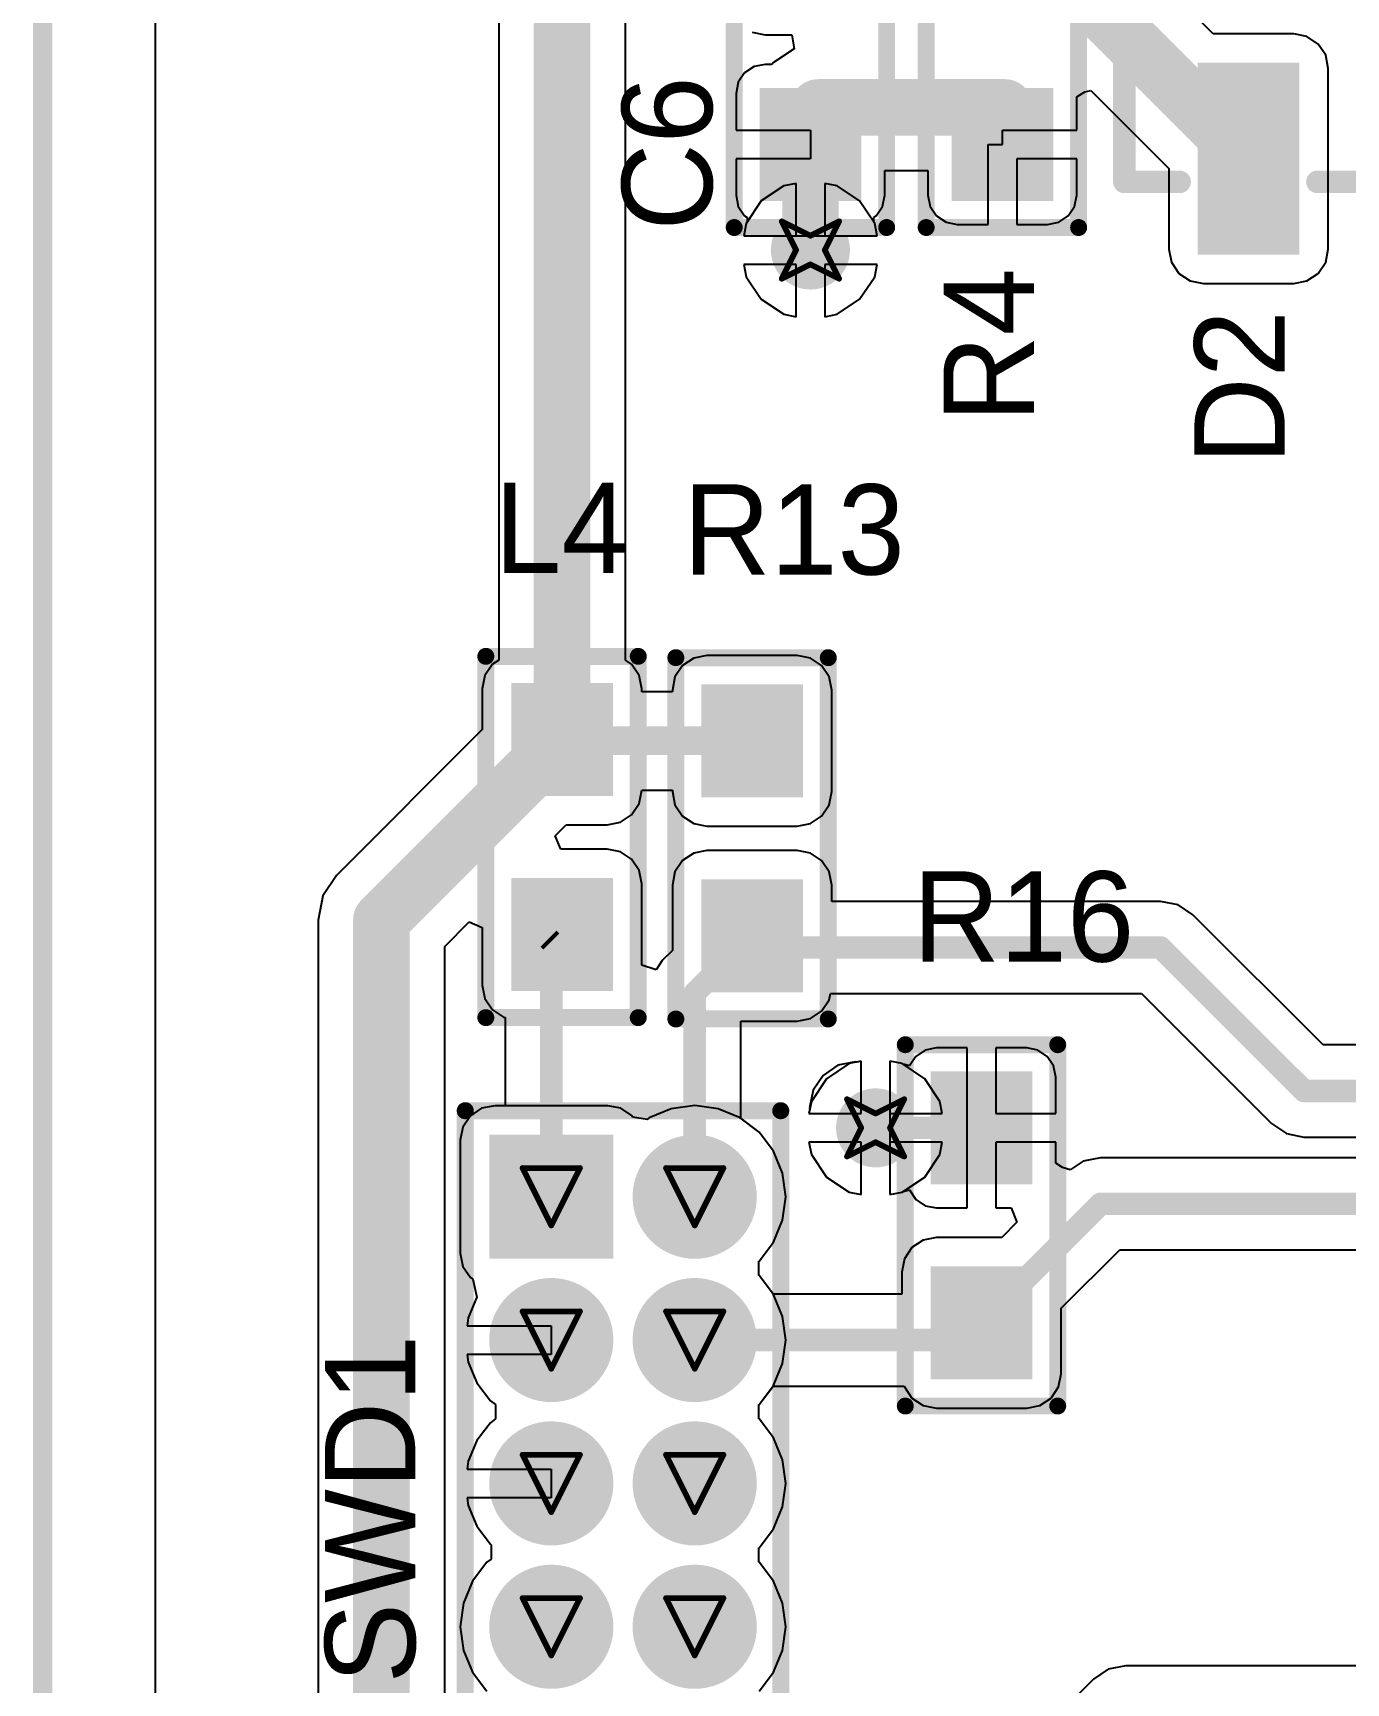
# Model space of a CAD drawing. Header units: millimetres. Extents: x 21 to 336, y 20 to 129.
# Drawn here: x 24.92 to 36.54, y 52 to 66.62 of the extents above; entities that cross this region are included whole.
import ezdxf

# ---------------------------------------------------------------- set-up
doc = ezdxf.new("R2010")
doc.units = ezdxf.units.MM
for name, color, linetype in [('BottomLayer', 5, 'Continuous'), ('BottomSolder', 6, 'Continuous'), ('DrillDrawing', 1, 'Continuous'), ('KeepOutLayer', 6, 'Continuous'), ('MultiLayer', 9, 'Continuous'), ('TopLayer', 1, 'Continuous'), ('TopOverlay', 2, 'Continuous'), ('TopPaste', 8, 'Continuous'), ('TopSolder', 216, 'Continuous')]:
    doc.layers.add(name, color=color, linetype=linetype)

# ---------------------------------------------------------------- blocks, each defined once
blk = doc.blocks.new('SMD_RC0603_8')
at = {"layer": 'TopLayer'}
for points in [[(-1.314, -0.4), (-0.414, -0.4), (-1.314, 0.4), (-0.414, 0.4)], [(0.414, -0.4), (1.314, -0.4), (0.414, 0.4), (1.314, 0.4)]]:
    blk.add_solid(points, dxfattribs=at)
at = {"layer": 'TopOverlay', "const_width": 0.15}
for points in [[(-1.6, 0.675), (1.6, 0.675)], [(-1.6, 0.675), (-1.6, -0.675)], [(1.6, 0.675), (1.6, -0.675)], [(-1.6, -0.675), (1.6, -0.675)]]:
    blk.add_lwpolyline(points, dxfattribs=at)
at = {"layer": 'TopOverlay', "const_width": 0.075}
for points in [[(-1.638, 0.675, 1), (-1.563, 0.675, 1)], [(-1.638, 0.675, 1), (-1.563, 0.675, 1)], [(1.563, 0.675, 1), (1.638, 0.675, 1)], [(1.563, 0.675, 1), (1.638, 0.675, 1)], [(-1.638, -0.675, 1), (-1.563, -0.675, 1)], [(-1.638, -0.675, 1), (-1.563, -0.675, 1)], [(1.563, -0.675, 1), (1.638, -0.675, 1)], [(1.563, -0.675, 1), (1.638, -0.675, 1)]]:
    blk.add_lwpolyline(points, format="xyb", close=True, dxfattribs=at)
at = {"layer": 'TopPaste'}
for points in [[(-1.314, -0.4), (-0.414, -0.4), (-1.314, 0.4), (-0.414, 0.4)], [(0.414, -0.4), (1.314, -0.4), (0.414, 0.4), (1.314, 0.4)]]:
    blk.add_solid(points, dxfattribs=at)
at = {"layer": 'TopSolder'}
for points in [[(-1.364, -0.45), (-0.364, -0.45), (-1.364, 0.45), (-0.364, 0.45)], [(0.364, -0.45), (1.364, -0.45), (0.364, 0.45), (1.364, 0.45)]]:
    blk.add_solid(points, dxfattribs=at)
blk = doc.blocks.new('SOD_123_17')
at = {"layer": 'TopLayer'}
for points in [[(-2.5, -0.4), (-0.9, -0.4), (-2.5, 0.4), (-0.9, 0.4)], [(0.9, -0.4), (2.5, -0.4), (0.9, 0.4), (2.5, 0.4)]]:
    blk.add_solid(points, dxfattribs=at)
at = {"layer": 'TopOverlay', "const_width": 0.2}
for points in [[(-1.905, 1.1), (1.88, 1.1)], [(-1.905, 1.1), (-1.905, 0.61)], [(1.88, 1.1), (1.88, 0.61)], [(-1.905, -0.61), (-1.905, -1.1)], [(1.88, -0.61), (1.88, -1.1)], [(-1.905, -1.1), (1.88, -1.1)]]:
    blk.add_lwpolyline(points, dxfattribs=at)
at = {"layer": 'TopOverlay', "const_width": 0.1}
for points in [[(-1.955, 1.1, 1), (-1.855, 1.1, 1)], [(-1.955, 1.1, 1), (-1.855, 1.1, 1)], [(1.83, 1.1, 1), (1.93, 1.1, 1)], [(1.83, 1.1, 1), (1.93, 1.1, 1)], [(-1.955, 0.61, 1), (-1.855, 0.61, 1)], [(1.83, 0.61, 1), (1.93, 0.61, 1)], [(-1.955, -0.61, 1), (-1.855, -0.61, 1)], [(1.83, -0.61, 1), (1.93, -0.61, 1)], [(-1.955, -1.1, 1), (-1.855, -1.1, 1)], [(-1.955, -1.1, 1), (-1.855, -1.1, 1)], [(1.83, -1.1, 1), (1.93, -1.1, 1)], [(1.83, -1.1, 1), (1.93, -1.1, 1)]]:
    blk.add_lwpolyline(points, format="xyb", close=True, dxfattribs=at)
at = {"layer": 'TopOverlay'}
blk.add_solid([(0.15, -1.1), (0.75, -1.1), (0.15, 1.1), (0.75, 1.1)], dxfattribs=at)
at = {"layer": 'TopPaste'}
for points in [[(-2.5, -0.4), (-0.9, -0.4), (-2.5, 0.4), (-0.9, 0.4)], [(0.9, -0.4), (2.5, -0.4), (0.9, 0.4), (2.5, 0.4)]]:
    blk.add_solid(points, dxfattribs=at)
at = {"layer": 'TopSolder'}
for points in [[(-2.55, -0.45), (-0.85, -0.45), (-2.55, 0.45), (-0.85, 0.45)], [(0.85, -0.45), (2.55, -0.45), (0.85, 0.45), (2.55, 0.45)]]:
    blk.add_solid(points, dxfattribs=at)
blk = doc.blocks.new('SMD_RC0603_25')
at = {"layer": 'TopLayer'}
for points in [[(-1.314, -0.4), (-0.414, -0.4), (-1.314, 0.4), (-0.414, 0.4)], [(0.414, -0.4), (1.314, -0.4), (0.414, 0.4), (1.314, 0.4)]]:
    blk.add_solid(points, dxfattribs=at)
at = {"layer": 'TopOverlay', "const_width": 0.15}
for points in [[(1.6, 0.675), (-1.6, 0.675)], [(-1.6, -0.675), (-1.6, 0.675)], [(1.6, -0.675), (1.6, 0.675)], [(1.6, -0.675), (-1.6, -0.675)]]:
    blk.add_lwpolyline(points, dxfattribs=at)
at = {"layer": 'TopOverlay', "const_width": 0.075}
for points in [[(-1.638, 0.675, 1), (-1.563, 0.675, 1)], [(-1.638, 0.675, 1), (-1.563, 0.675, 1)], [(1.563, 0.675, 1), (1.638, 0.675, 1)], [(1.563, 0.675, 1), (1.638, 0.675, 1)], [(-1.638, -0.675, 1), (-1.563, -0.675, 1)], [(-1.638, -0.675, 1), (-1.563, -0.675, 1)], [(1.563, -0.675, 1), (1.638, -0.675, 1)], [(1.563, -0.675, 1), (1.638, -0.675, 1)]]:
    blk.add_lwpolyline(points, format="xyb", close=True, dxfattribs=at)
at = {"layer": 'TopPaste'}
for points in [[(-1.314, -0.4), (-0.414, -0.4), (-1.314, 0.4), (-0.414, 0.4)], [(0.414, -0.4), (1.314, -0.4), (0.414, 0.4), (1.314, 0.4)]]:
    blk.add_solid(points, dxfattribs=at)
at = {"layer": 'TopSolder'}
for points in [[(-1.364, -0.45), (-0.364, -0.45), (-1.364, 0.45), (-0.364, 0.45)], [(0.364, -0.45), (1.364, -0.45), (0.364, 0.45), (1.364, 0.45)]]:
    blk.add_solid(points, dxfattribs=at)
blk = doc.blocks.new('SMD_RC0603_37')
at = {"layer": 'TopLayer'}
for points in [[(-1.314, -0.4), (-0.414, -0.4), (-1.314, 0.4), (-0.414, 0.4)], [(0.414, -0.4), (1.314, -0.4), (0.414, 0.4), (1.314, 0.4)]]:
    blk.add_solid(points, dxfattribs=at)
at = {"layer": 'TopOverlay', "const_width": 0.15}
for points in [[(-1.6, 0.675), (1.6, 0.675)], [(-1.6, 0.675), (-1.6, -0.675)], [(1.6, 0.675), (1.6, -0.675)], [(-1.6, -0.675), (1.6, -0.675)]]:
    blk.add_lwpolyline(points, dxfattribs=at)
at = {"layer": 'TopOverlay', "const_width": 0.075}
for points in [[(-1.638, 0.675, 1), (-1.563, 0.675, 1)], [(-1.638, 0.675, 1), (-1.563, 0.675, 1)], [(1.563, 0.675, 1), (1.638, 0.675, 1)], [(1.563, 0.675, 1), (1.638, 0.675, 1)], [(-1.638, -0.675, 1), (-1.563, -0.675, 1)], [(-1.638, -0.675, 1), (-1.563, -0.675, 1)], [(1.563, -0.675, 1), (1.638, -0.675, 1)], [(1.563, -0.675, 1), (1.638, -0.675, 1)]]:
    blk.add_lwpolyline(points, format="xyb", close=True, dxfattribs=at)
at = {"layer": 'TopPaste'}
for points in [[(-1.314, -0.4), (-0.414, -0.4), (-1.314, 0.4), (-0.414, 0.4)], [(0.414, -0.4), (1.314, -0.4), (0.414, 0.4), (1.314, 0.4)]]:
    blk.add_solid(points, dxfattribs=at)
at = {"layer": 'TopSolder'}
for points in [[(-1.364, -0.45), (-0.364, -0.45), (-1.364, 0.45), (-0.364, 0.45)], [(0.364, -0.45), (1.364, -0.45), (0.364, 0.45), (1.364, 0.45)]]:
    blk.add_solid(points, dxfattribs=at)
blk = doc.blocks.new('SMD_RC0603_45')
at = {"layer": 'TopLayer'}
for points in [[(-1.314, -0.4), (-0.414, -0.4), (-1.314, 0.4), (-0.414, 0.4)], [(0.414, -0.4), (1.314, -0.4), (0.414, 0.4), (1.314, 0.4)]]:
    blk.add_solid(points, dxfattribs=at)
at = {"layer": 'TopOverlay', "const_width": 0.15}
for points in [[(-1.6, 0.675), (1.6, 0.675)], [(-1.6, 0.675), (-1.6, -0.675)], [(1.6, 0.675), (1.6, -0.675)], [(-1.6, -0.675), (1.6, -0.675)]]:
    blk.add_lwpolyline(points, dxfattribs=at)
at = {"layer": 'TopOverlay', "const_width": 0.075}
for points in [[(-1.638, 0.675, 1), (-1.563, 0.675, 1)], [(-1.638, 0.675, 1), (-1.563, 0.675, 1)], [(1.563, 0.675, 1), (1.638, 0.675, 1)], [(1.563, 0.675, 1), (1.638, 0.675, 1)], [(-1.638, -0.675, 1), (-1.563, -0.675, 1)], [(-1.638, -0.675, 1), (-1.563, -0.675, 1)], [(1.563, -0.675, 1), (1.638, -0.675, 1)], [(1.563, -0.675, 1), (1.638, -0.675, 1)]]:
    blk.add_lwpolyline(points, format="xyb", close=True, dxfattribs=at)
at = {"layer": 'TopPaste'}
for points in [[(-1.314, -0.4), (-0.414, -0.4), (-1.314, 0.4), (-0.414, 0.4)], [(0.414, -0.4), (1.314, -0.4), (0.414, 0.4), (1.314, 0.4)]]:
    blk.add_solid(points, dxfattribs=at)
at = {"layer": 'TopSolder'}
for points in [[(-1.364, -0.45), (-0.364, -0.45), (-1.364, 0.45), (-0.364, 0.45)], [(0.364, -0.45), (1.364, -0.45), (0.364, 0.45), (1.364, 0.45)]]:
    blk.add_solid(points, dxfattribs=at)
blk = doc.blocks.new('SMD_RC0603_48')
at = {"layer": 'TopLayer'}
for points in [[(-1.314, -0.4), (-0.414, -0.4), (-1.314, 0.4), (-0.414, 0.4)], [(0.414, -0.4), (1.314, -0.4), (0.414, 0.4), (1.314, 0.4)]]:
    blk.add_solid(points, dxfattribs=at)
at = {"layer": 'TopOverlay', "const_width": 0.15}
for points in [[(1.6, 0.675), (-1.6, 0.675)], [(-1.6, -0.675), (-1.6, 0.675)], [(1.6, -0.675), (1.6, 0.675)], [(1.6, -0.675), (-1.6, -0.675)]]:
    blk.add_lwpolyline(points, dxfattribs=at)
at = {"layer": 'TopOverlay', "const_width": 0.075}
for points in [[(-1.638, 0.675, 1), (-1.563, 0.675, 1)], [(-1.638, 0.675, 1), (-1.563, 0.675, 1)], [(1.563, 0.675, 1), (1.638, 0.675, 1)], [(1.563, 0.675, 1), (1.638, 0.675, 1)], [(-1.638, -0.675, 1), (-1.563, -0.675, 1)], [(-1.638, -0.675, 1), (-1.563, -0.675, 1)], [(1.563, -0.675, 1), (1.638, -0.675, 1)], [(1.563, -0.675, 1), (1.638, -0.675, 1)]]:
    blk.add_lwpolyline(points, format="xyb", close=True, dxfattribs=at)
at = {"layer": 'TopPaste'}
for points in [[(-1.314, -0.4), (-0.414, -0.4), (-1.314, 0.4), (-0.414, 0.4)], [(0.414, -0.4), (1.314, -0.4), (0.414, 0.4), (1.314, 0.4)]]:
    blk.add_solid(points, dxfattribs=at)
at = {"layer": 'TopSolder'}
for points in [[(-1.364, -0.45), (-0.364, -0.45), (-1.364, 0.45), (-0.364, 0.45)], [(0.364, -0.45), (1.364, -0.45), (0.364, 0.45), (1.364, 0.45)]]:
    blk.add_solid(points, dxfattribs=at)
blk = doc.blocks.new('2_5_SWD_CON_50')
at = {"layer": 'BottomLayer', "const_width": 0.5}
for points in [[(-2.79, 0.635, 1), (-2.29, 0.635, 1)], [(-1.52, 0.635, 1), (-1.02, 0.635, 1)], [(-0.25, 0.635, 1), (0.25, 0.635, 1)], [(1.02, 0.635, 1), (1.52, 0.635, 1)], [(2.29, 0.635, 1), (2.79, 0.635, 1)], [(-1.52, -0.635, 1), (-1.02, -0.635, 1)], [(-0.25, -0.635, 1), (0.25, -0.635, 1)], [(1.02, -0.635, 1), (1.52, -0.635, 1)], [(2.29, -0.635, 1), (2.79, -0.635, 1)]]:
    blk.add_lwpolyline(points, format="xyb", close=True, dxfattribs=at)
at = {"layer": 'BottomLayer'}
blk.add_solid([(-2.04, -1.135), (-2.04, -0.135), (-3.04, -1.135), (-3.04, -0.135)], dxfattribs=at)
at = {"layer": 'BottomSolder', "const_width": 0.55}
for points in [[(-2.815, 0.635, 1), (-2.265, 0.635, 1)], [(-1.545, 0.635, 1), (-0.995, 0.635, 1)], [(-0.275, 0.635, 1), (0.275, 0.635, 1)], [(0.995, 0.635, 1), (1.545, 0.635, 1)], [(2.265, 0.635, 1), (2.815, 0.635, 1)], [(-1.545, -0.635, 1), (-0.995, -0.635, 1)], [(-0.275, -0.635, 1), (0.275, -0.635, 1)], [(0.995, -0.635, 1), (1.545, -0.635, 1)], [(2.265, -0.635, 1), (2.815, -0.635, 1)]]:
    blk.add_lwpolyline(points, format="xyb", close=True, dxfattribs=at)
at = {"layer": 'BottomSolder'}
blk.add_solid([(-1.99, -1.185), (-1.99, -0.085), (-3.09, -1.185), (-3.09, -0.085)], dxfattribs=at)
at = {"layer": 'MultiLayer', "const_width": 0.5}
for points in [[(-2.79, 0.635, 1), (-2.29, 0.635, 1)], [(-1.52, 0.635, 1), (-1.02, 0.635, 1)], [(-0.25, 0.635, 1), (0.25, 0.635, 1)], [(1.02, 0.635, 1), (1.52, 0.635, 1)], [(2.29, 0.635, 1), (2.79, 0.635, 1)], [(-1.52, -0.635, 1), (-1.02, -0.635, 1)], [(-0.25, -0.635, 1), (0.25, -0.635, 1)], [(1.02, -0.635, 1), (1.52, -0.635, 1)], [(2.29, -0.635, 1), (2.79, -0.635, 1)]]:
    blk.add_lwpolyline(points, format="xyb", close=True, dxfattribs=at)
at = {"layer": 'MultiLayer'}
blk.add_solid([(-2.04, -1.135), (-2.04, -0.135), (-3.04, -1.135), (-3.04, -0.135)], dxfattribs=at)
at = {"layer": 'TopLayer', "const_width": 0.5}
for points in [[(-2.79, 0.635, 1), (-2.29, 0.635, 1)], [(-1.52, 0.635, 1), (-1.02, 0.635, 1)], [(-0.25, 0.635, 1), (0.25, 0.635, 1)], [(1.02, 0.635, 1), (1.52, 0.635, 1)], [(2.29, 0.635, 1), (2.79, 0.635, 1)], [(-1.52, -0.635, 1), (-1.02, -0.635, 1)], [(-0.25, -0.635, 1), (0.25, -0.635, 1)], [(1.02, -0.635, 1), (1.52, -0.635, 1)], [(2.29, -0.635, 1), (2.79, -0.635, 1)]]:
    blk.add_lwpolyline(points, format="xyb", close=True, dxfattribs=at)
at = {"layer": 'TopLayer'}
blk.add_solid([(-2.04, -1.135), (-2.04, -0.135), (-3.04, -1.135), (-3.04, -0.135)], dxfattribs=at)
at = {"layer": 'TopOverlay', "const_width": 0.15}
for points in [[(3.302, 1.397), (-3.302, 1.397)], [(-3.302, -1.397), (-3.302, 1.397)], [(3.302, -1.397), (3.302, 1.397)], [(3.302, -1.397), (-3.302, -1.397)]]:
    blk.add_lwpolyline(points, dxfattribs=at)
at = {"layer": 'TopOverlay', "const_width": 0.075}
for points in [[(-3.34, 1.397, 1), (-3.264, 1.397, 1)], [(-3.34, 1.397, 1), (-3.264, 1.397, 1)], [(3.264, 1.397, 1), (3.34, 1.397, 1)], [(3.264, 1.397, 1), (3.34, 1.397, 1)], [(-3.34, -1.397, 1), (-3.264, -1.397, 1)], [(-3.34, -1.397, 1), (-3.264, -1.397, 1)], [(3.264, -1.397, 1), (3.34, -1.397, 1)], [(3.264, -1.397, 1), (3.34, -1.397, 1)]]:
    blk.add_lwpolyline(points, format="xyb", close=True, dxfattribs=at)
at = {"layer": 'TopSolder', "const_width": 0.55}
for points in [[(-2.815, 0.635, 1), (-2.265, 0.635, 1)], [(-1.545, 0.635, 1), (-0.995, 0.635, 1)], [(-0.275, 0.635, 1), (0.275, 0.635, 1)], [(0.995, 0.635, 1), (1.545, 0.635, 1)], [(2.265, 0.635, 1), (2.815, 0.635, 1)], [(-1.545, -0.635, 1), (-0.995, -0.635, 1)], [(-0.275, -0.635, 1), (0.275, -0.635, 1)], [(0.995, -0.635, 1), (1.545, -0.635, 1)], [(2.265, -0.635, 1), (2.815, -0.635, 1)]]:
    blk.add_lwpolyline(points, format="xyb", close=True, dxfattribs=at)
at = {"layer": 'TopSolder'}
blk.add_solid([(-1.99, -1.185), (-1.99, -0.085), (-3.09, -1.185), (-3.09, -0.085)], dxfattribs=at)

msp = doc.modelspace()

# ---------------------------------------------------------------- linework, layer by layer
at = {"layer": 'BottomLayer'}
for p, q in [((26, 26), (26, 82)), ((31.564, 65.269), (31.365, 65.135)), ((31.673, 65.291), (31.564, 65.269)), ((31.673, 64.827), (31.673, 65.291)), ((32.036, 65.269), (31.927, 65.291)), ((31.927, 65.291), (31.927, 64.827)), ((32.235, 65.135), (32.036, 65.269)), ((31.365, 65.135), (31.231, 64.936)), ((32.369, 64.936), (32.235, 65.135)), ((31.231, 64.936), (31.209, 64.827)), ((32.391, 64.827), (32.369, 64.936)), ((31.209, 64.827), (31.673, 64.827)), ((31.927, 64.827), (32.391, 64.827)), ((31.673, 64.573), (31.209, 64.573)), ((31.209, 64.573), (31.231, 64.464)), ((31.673, 64.109), (31.673, 64.573)), ((32.391, 64.573), (31.927, 64.573)), ((31.927, 64.573), (31.927, 64.109)), ((32.369, 64.464), (32.391, 64.573)), ((31.231, 64.464), (31.365, 64.265)), ((32.235, 64.265), (32.369, 64.464)), ((31.365, 64.265), (31.564, 64.131)), ((32.036, 64.131), (32.235, 64.265)), ((31.564, 64.131), (31.673, 64.109)), ((31.927, 64.109), (32.036, 64.131)), ((32.044, 57.477), (31.912, 57.388)), ((32.2, 57.508), (32.044, 57.477)), ((32.212, 57.505), (32.2, 57.508)), ((32.25, 57.513), (32.212, 57.505)), ((32.25, 57.05), (32.25, 57.513)), ((32.613, 57.492), (32.504, 57.513)), ((32.504, 57.513), (32.504, 57.05)), ((32.813, 57.358), (32.613, 57.492)), ((31.912, 57.388), (31.823, 57.256)), ((32.946, 57.158), (32.813, 57.358)), ((31.823, 57.256), (31.792, 57.1)), ((32.968, 57.05), (32.946, 57.158)), ((28.789, 57.029), (28.722, 56.93)), ((28.888, 57.096), (28.789, 57.029)), ((29.005, 57.119), (28.888, 57.096)), ((30.005, 57.119), (29.005, 57.119)), ((30.122, 57.096), (30.005, 57.119)), ((30.221, 57.029), (30.122, 57.096)), ((30.228, 57.019), (30.221, 57.029)), ((30.354, 56.998), (30.228, 57.019)), ((30.372, 57.012), (30.354, 56.998)), ((30.566, 57.092), (30.372, 57.012)), ((30.775, 57.12), (30.566, 57.092)), ((30.984, 57.092), (30.775, 57.12)), ((31.178, 57.012), (30.984, 57.092)), ((31.346, 56.884), (31.178, 57.012)), ((31.795, 57.088), (31.787, 57.05)), ((31.787, 57.05), (32.25, 57.05)), ((31.792, 57.1), (31.795, 57.088)), ((32.504, 57.05), (32.968, 57.05)), ((28.722, 56.93), (28.699, 56.813)), ((31.474, 56.716), (31.346, 56.884)), ((28.699, 56.813), (28.699, 55.813)), ((32.25, 56.796), (31.787, 56.796)), ((31.787, 56.796), (31.808, 56.687)), ((32.25, 56.332), (32.25, 56.796)), ((32.968, 56.796), (32.504, 56.796)), ((32.504, 56.796), (32.504, 56.332)), ((32.946, 56.687), (32.968, 56.796)), ((31.554, 56.522), (31.474, 56.716)), ((31.808, 56.687), (31.942, 56.487)), ((32.813, 56.487), (32.946, 56.687)), ((31.582, 56.313), (31.554, 56.522)), ((31.942, 56.487), (32.142, 56.354)), ((32.613, 56.354), (32.813, 56.487)), ((31.554, 56.104), (31.582, 56.313)), ((32.142, 56.354), (32.25, 56.332)), ((32.504, 56.332), (32.613, 56.354)), ((31.474, 55.91), (31.554, 56.104)), ((31.346, 55.742), (31.474, 55.91)), ((28.699, 55.813), (28.722, 55.696)), ((28.722, 55.696), (28.789, 55.597)), ((31.344, 55.741), (31.346, 55.742)), ((31.344, 55.614), (31.344, 55.741)), ((28.789, 55.597), (28.809, 55.583)), ((28.809, 55.583), (28.846, 55.423)), ((31.346, 55.614), (31.344, 55.614)), ((31.474, 55.446), (31.346, 55.614)), ((28.844, 55.418), (28.77, 55.24)), ((28.846, 55.423), (28.844, 55.418)), ((31.554, 55.252), (31.474, 55.446)), ((28.77, 55.24), (28.761, 55.17)), ((28.761, 55.17), (29.505, 55.17)), ((29.505, 55.17), (29.505, 54.916)), ((31.582, 55.043), (31.554, 55.252)), ((31.554, 54.834), (31.582, 55.043)), ((29.505, 54.916), (28.761, 54.916)), ((28.761, 54.916), (28.77, 54.846)), ((28.77, 54.846), (28.846, 54.663)), ((31.474, 54.64), (31.554, 54.834)), ((28.846, 54.663), (28.967, 54.505)), ((31.346, 54.472), (31.474, 54.64)), ((28.967, 54.505), (29.011, 54.471)), ((29.011, 54.471), (29.011, 54.344)), ((31.344, 54.471), (31.346, 54.472)), ((31.344, 54.344), (31.344, 54.471)), ((28.967, 54.311), (28.846, 54.153)), ((29.011, 54.344), (28.967, 54.311)), ((31.346, 54.344), (31.344, 54.344)), ((31.474, 54.176), (31.346, 54.344)), ((28.846, 54.153), (28.77, 53.97)), ((31.554, 53.982), (31.474, 54.176)), ((28.77, 53.97), (28.761, 53.9)), ((31.582, 53.773), (31.554, 53.982)), ((28.761, 53.9), (29.505, 53.9)), ((29.505, 53.9), (29.505, 53.646)), ((31.554, 53.564), (31.582, 53.773)), ((29.505, 53.646), (28.761, 53.646)), ((28.761, 53.646), (28.77, 53.576)), ((28.77, 53.576), (28.846, 53.393)), ((31.474, 53.37), (31.554, 53.564)), ((28.846, 53.393), (28.967, 53.235)), ((31.346, 53.202), (31.474, 53.37)), ((28.967, 53.235), (28.973, 53.23)), ((28.973, 53.23), (28.973, 53.103)), ((28.934, 53.074), (28.806, 52.906)), ((28.973, 53.103), (28.934, 53.074)), ((31.344, 53.201), (31.346, 53.202)), ((31.344, 53.074), (31.344, 53.201)), ((31.346, 53.074), (31.344, 53.074)), ((31.474, 52.906), (31.346, 53.074)), ((28.806, 52.906), (28.726, 52.712)), ((31.554, 52.712), (31.474, 52.906)), ((28.726, 52.712), (28.698, 52.503)), ((31.582, 52.503), (31.554, 52.712)), ((28.698, 52.503), (28.726, 52.294)), ((31.554, 52.294), (31.582, 52.503)), ((28.726, 52.294), (28.806, 52.1)), ((31.474, 52.1), (31.554, 52.294)), ((28.806, 52.1), (28.934, 51.932)), ((31.346, 51.932), (31.474, 52.1))]:
    msp.add_line(p, q, dxfattribs=at)
for points, const_width in [([(31.625, 64.7, 1), (31.975, 64.7, 1)], 0.35), ([(32.202, 56.923, 1), (32.552, 56.923, 1)], 0.35), ([(32.15, 57.1, 1), (32.25, 57.1, 1)], 0.1), ([(32.327, 56.923, 1), (32.427, 56.923, 1)], 0.1)]:
    msp.add_lwpolyline(points, format="xyb", close=True, dxfattribs=dict(at, const_width=const_width))
at = {"layer": 'BottomLayer', "const_width": 0.2}
msp.add_lwpolyline([(32.2, 57.1), (32.377, 56.923)], dxfattribs=at)
at = {"layer": 'DrillDrawing', "const_width": 0.0508}
for points in [[(31.546, 64.954), (31.8, 64.827)], [(31.546, 64.954), (31.673, 64.7)], [(31.8, 64.827), (32.054, 64.954)], [(31.927, 64.7), (32.054, 64.954)], [(31.546, 64.446), (31.673, 64.7)], [(31.927, 64.7), (32.054, 64.446)], [(31.546, 64.446), (31.8, 64.573)], [(31.8, 64.573), (32.054, 64.446)], [(32.123, 57.177), (32.377, 57.05)], [(32.123, 57.177), (32.25, 56.923)], [(32.377, 57.05), (32.631, 57.177)], [(32.504, 56.923), (32.631, 57.177)], [(32.123, 56.669), (32.25, 56.923)], [(32.504, 56.923), (32.631, 56.669)], [(32.123, 56.669), (32.377, 56.796)], [(32.377, 56.796), (32.631, 56.669)], [(29.251, 56.567), (29.759, 56.567)], [(29.251, 56.567), (29.505, 56.059)], [(29.505, 56.059), (29.759, 56.567)], [(30.521, 56.567), (31.029, 56.567)], [(30.521, 56.567), (30.775, 56.059)], [(30.775, 56.059), (31.029, 56.567)], [(29.251, 55.297), (29.759, 55.297)], [(29.251, 55.297), (29.505, 54.789)], [(29.505, 54.789), (29.759, 55.297)], [(30.521, 55.297), (31.029, 55.297)], [(30.521, 55.297), (30.775, 54.789)], [(30.775, 54.789), (31.029, 55.297)], [(29.251, 54.027), (29.759, 54.027)], [(29.251, 54.027), (29.505, 53.519)], [(29.505, 53.519), (29.759, 54.027)], [(30.521, 54.027), (31.029, 54.027)], [(30.521, 54.027), (30.775, 53.519)], [(30.775, 53.519), (31.029, 54.027)], [(29.251, 52.757), (29.759, 52.757)], [(29.251, 52.757), (29.505, 52.249)], [(29.505, 52.249), (29.759, 52.757)], [(30.521, 52.757), (31.029, 52.757)], [(30.521, 52.757), (30.775, 52.249)], [(30.775, 52.249), (31.029, 52.757)]]:
    msp.add_lwpolyline(points, dxfattribs=at)
at = {"layer": 'DrillDrawing', "const_width": 0.0254}
for points in [[(31.533, 64.954, 1), (31.559, 64.954, 1)], [(31.533, 64.954, 1), (31.559, 64.954, 1)], [(32.041, 64.954, 1), (32.067, 64.954, 1)], [(32.041, 64.954, 1), (32.067, 64.954, 1)], [(31.787, 64.827, 1), (31.813, 64.827, 1)], [(31.787, 64.827, 1), (31.813, 64.827, 1)], [(31.66, 64.7, 1), (31.686, 64.7, 1)], [(31.66, 64.7, 1), (31.686, 64.7, 1)], [(31.914, 64.7, 1), (31.94, 64.7, 1)], [(31.914, 64.7, 1), (31.94, 64.7, 1)], [(31.533, 64.446, 1), (31.559, 64.446, 1)], [(31.533, 64.446, 1), (31.559, 64.446, 1)], [(31.787, 64.573, 1), (31.813, 64.573, 1)], [(31.787, 64.573, 1), (31.813, 64.573, 1)], [(32.041, 64.446, 1), (32.067, 64.446, 1)], [(32.041, 64.446, 1), (32.067, 64.446, 1)], [(32.111, 57.177, 1), (32.136, 57.177, 1)], [(32.111, 57.177, 1), (32.136, 57.177, 1)], [(32.619, 57.177, 1), (32.644, 57.177, 1)], [(32.619, 57.177, 1), (32.644, 57.177, 1)], [(32.365, 57.05, 1), (32.39, 57.05, 1)], [(32.365, 57.05, 1), (32.39, 57.05, 1)], [(32.238, 56.923, 1), (32.263, 56.923, 1)], [(32.238, 56.923, 1), (32.263, 56.923, 1)], [(32.492, 56.923, 1), (32.517, 56.923, 1)], [(32.492, 56.923, 1), (32.517, 56.923, 1)], [(32.365, 56.796, 1), (32.39, 56.796, 1)], [(32.365, 56.796, 1), (32.39, 56.796, 1)], [(29.238, 56.567, 1), (29.264, 56.567, 1)], [(29.238, 56.567, 1), (29.264, 56.567, 1)], [(29.746, 56.567, 1), (29.772, 56.567, 1)], [(29.746, 56.567, 1), (29.772, 56.567, 1)], [(30.508, 56.567, 1), (30.534, 56.567, 1)], [(30.508, 56.567, 1), (30.534, 56.567, 1)], [(31.016, 56.567, 1), (31.042, 56.567, 1)], [(31.016, 56.567, 1), (31.042, 56.567, 1)], [(32.111, 56.669, 1), (32.136, 56.669, 1)], [(32.111, 56.669, 1), (32.136, 56.669, 1)], [(32.619, 56.669, 1), (32.644, 56.669, 1)], [(32.619, 56.669, 1), (32.644, 56.669, 1)], [(29.492, 56.059, 1), (29.518, 56.059, 1)], [(29.492, 56.059, 1), (29.518, 56.059, 1)], [(30.762, 56.059, 1), (30.788, 56.059, 1)], [(30.762, 56.059, 1), (30.788, 56.059, 1)], [(29.238, 55.297, 1), (29.264, 55.297, 1)], [(29.238, 55.297, 1), (29.264, 55.297, 1)], [(29.746, 55.297, 1), (29.772, 55.297, 1)], [(29.746, 55.297, 1), (29.772, 55.297, 1)], [(30.508, 55.297, 1), (30.534, 55.297, 1)], [(30.508, 55.297, 1), (30.534, 55.297, 1)], [(31.016, 55.297, 1), (31.042, 55.297, 1)], [(31.016, 55.297, 1), (31.042, 55.297, 1)], [(29.492, 54.789, 1), (29.518, 54.789, 1)], [(29.492, 54.789, 1), (29.518, 54.789, 1)], [(30.762, 54.789, 1), (30.788, 54.789, 1)], [(30.762, 54.789, 1), (30.788, 54.789, 1)], [(29.238, 54.027, 1), (29.264, 54.027, 1)], [(29.238, 54.027, 1), (29.264, 54.027, 1)], [(29.746, 54.027, 1), (29.772, 54.027, 1)], [(29.746, 54.027, 1), (29.772, 54.027, 1)], [(30.508, 54.027, 1), (30.534, 54.027, 1)], [(30.508, 54.027, 1), (30.534, 54.027, 1)], [(31.016, 54.027, 1), (31.042, 54.027, 1)], [(31.016, 54.027, 1), (31.042, 54.027, 1)], [(29.492, 53.519, 1), (29.518, 53.519, 1)], [(29.492, 53.519, 1), (29.518, 53.519, 1)], [(30.762, 53.519, 1), (30.788, 53.519, 1)], [(30.762, 53.519, 1), (30.788, 53.519, 1)], [(29.238, 52.757, 1), (29.264, 52.757, 1)], [(29.238, 52.757, 1), (29.264, 52.757, 1)], [(29.746, 52.757, 1), (29.772, 52.757, 1)], [(29.746, 52.757, 1), (29.772, 52.757, 1)], [(30.508, 52.757, 1), (30.534, 52.757, 1)], [(30.508, 52.757, 1), (30.534, 52.757, 1)], [(31.016, 52.757, 1), (31.042, 52.757, 1)], [(31.016, 52.757, 1), (31.042, 52.757, 1)], [(29.492, 52.249, 1), (29.518, 52.249, 1)], [(29.492, 52.249, 1), (29.518, 52.249, 1)], [(30.762, 52.249, 1), (30.788, 52.249, 1)], [(30.762, 52.249, 1), (30.788, 52.249, 1)]]:
    msp.add_lwpolyline(points, format="xyb", close=True, dxfattribs=at)
at = {"layer": 'KeepOutLayer', "const_width": 0.17}
msp.add_lwpolyline([(25, 25), (25, 83)], dxfattribs=at)
at = {"layer": 'MultiLayer', "const_width": 0.35}
for points in [[(31.625, 64.7, 1), (31.975, 64.7, 1)], [(32.202, 56.923, 1), (32.552, 56.923, 1)]]:
    msp.add_lwpolyline(points, format="xyb", close=True, dxfattribs=at)
at = {"layer": 'TopLayer'}
for p, q in [((26, 26), (26, 82)), ((30.161, 61.067), (30.161, 70.549)), ((35.367, 66.615), (34.222, 67.76)), ((29.039, 66.809), (29.039, 61.067)), ((31.283, 66.631), (31.4, 66.608)), ((31.4, 66.608), (31.634, 66.608)), ((31.634, 66.608), (31.655, 66.482)), ((36.08, 66.615), (35.367, 66.615)), ((36.197, 66.592), (36.08, 66.615)), ((36.296, 66.525), (36.197, 66.592)), ((36.363, 66.426), (36.296, 66.525)), ((31.655, 66.482), (31.473, 66.361)), ((36.386, 66.309), (36.363, 66.426)), ((31.217, 66.27), (31.161, 66.186)), ((31.301, 66.326), (31.217, 66.27)), ((31.4, 66.345), (31.301, 66.326)), ((31.458, 66.345), (31.4, 66.345)), ((31.473, 66.361), (31.458, 66.345)), ((36.386, 64.709), (36.386, 66.309)), ((31.161, 66.186), (31.141, 66.086)), ((31.141, 66.086), (31.141, 65.763)), ((34.159, 66.057), (34.229, 66.101)), ((34.229, 66.101), (34.283, 66.113)), ((34.283, 66.113), (34.974, 65.422)), ((34.159, 65.763), (34.159, 66.057)), ((31.141, 65.763), (31.8, 65.763)), ((31.8, 65.763), (31.8, 65.509)), ((33.373, 64.927), (33.373, 65.636)), ((33.373, 65.636), (33.5, 65.636)), ((33.5, 65.636), (33.5, 65.763)), ((33.5, 65.763), (34.159, 65.763)), ((31.8, 65.509), (31.141, 65.509)), ((31.141, 65.509), (31.141, 65.186)), ((34.159, 65.509), (33.627, 65.509)), ((33.627, 65.509), (33.627, 64.927)), ((34.159, 65.186), (34.159, 65.509)), ((32.459, 65.186), (32.459, 65.404)), ((32.459, 65.404), (32.841, 65.404)), ((32.841, 65.404), (32.841, 65.186)), ((34.974, 65.422), (34.974, 64.709)), ((31.141, 65.186), (31.161, 65.087)), ((31.161, 65.087), (31.217, 65.003)), ((32.383, 65.003), (32.439, 65.087)), ((32.439, 65.087), (32.459, 65.186)), ((32.841, 65.186), (32.861, 65.087)), ((32.861, 65.087), (32.917, 65.003)), ((34.083, 65.003), (34.139, 65.087)), ((34.139, 65.087), (34.159, 65.186)), ((31.231, 64.936), (31.209, 64.827)), ((31.217, 65.003), (31.239, 64.988)), ((31.239, 64.948), (31.231, 64.936)), ((31.239, 64.988), (31.239, 64.948)), ((32.361, 64.988), (32.383, 65.003)), ((32.361, 64.948), (32.361, 64.988)), ((32.369, 64.936), (32.361, 64.948)), ((32.391, 64.827), (32.369, 64.936)), ((32.917, 65.003), (33.001, 64.947)), ((33.001, 64.947), (33.1, 64.927)), ((33.1, 64.927), (33.373, 64.927)), ((33.627, 64.927), (33.9, 64.927)), ((33.9, 64.927), (33.999, 64.947)), ((33.999, 64.947), (34.083, 65.003)), ((31.209, 64.827), (32.391, 64.827)), ((34.974, 64.709), (34.997, 64.592)), ((36.363, 64.592), (36.386, 64.709)), ((31.673, 64.573), (31.209, 64.573)), ((31.209, 64.573), (31.231, 64.464)), ((31.673, 64.109), (31.673, 64.573)), ((32.391, 64.573), (31.927, 64.573)), ((31.927, 64.573), (31.927, 64.109)), ((32.369, 64.464), (32.391, 64.573)), ((34.997, 64.592), (35.064, 64.493)), ((35.064, 64.493), (35.163, 64.426)), ((36.197, 64.426), (36.296, 64.493)), ((36.296, 64.493), (36.363, 64.592)), ((31.231, 64.464), (31.365, 64.265)), ((32.235, 64.265), (32.369, 64.464)), ((35.163, 64.426), (35.28, 64.403)), ((35.28, 64.403), (36.08, 64.403)), ((36.08, 64.403), (36.197, 64.426)), ((31.365, 64.265), (31.564, 64.131)), ((32.036, 64.131), (32.235, 64.265)), ((31.564, 64.131), (31.673, 64.109)), ((31.927, 64.109), (32.036, 64.131)), ((30.883, 61.107), (30.766, 61.084)), ((31.683, 61.107), (30.883, 61.107)), ((31.8, 61.084), (31.683, 61.107)), ((28.984, 61.03), (28.917, 60.931)), ((29.039, 61.067), (28.984, 61.03)), ((30.216, 61.03), (30.161, 61.067)), ((30.283, 60.931), (30.216, 61.03)), ((30.667, 61.018), (30.6, 60.919)), ((30.766, 61.084), (30.667, 61.018)), ((31.899, 61.018), (31.8, 61.084)), ((31.966, 60.919), (31.899, 61.018)), ((28.917, 60.931), (28.894, 60.814)), ((28.894, 60.814), (28.894, 60.451)), ((30.306, 60.814), (30.283, 60.931)), ((30.306, 60.787), (30.306, 60.814)), ((30.6, 60.919), (30.577, 60.802)), ((31.989, 60.802), (31.966, 60.919)), ((30.577, 60.787), (30.306, 60.787)), ((30.577, 60.802), (30.577, 60.787)), ((31.989, 59.902), (31.989, 60.802)), ((28.894, 60.451), (27.603, 59.16)), ((30.216, 59.697), (30.283, 59.797)), ((30.283, 59.797), (30.306, 59.914)), ((30.306, 59.914), (30.306, 59.916)), ((30.306, 59.916), (30.577, 59.916)), ((30.577, 59.916), (30.577, 59.902)), ((30.577, 59.902), (30.6, 59.785)), ((31.966, 59.785), (31.989, 59.902)), ((30.117, 59.631), (30.216, 59.697)), ((30.6, 59.785), (30.667, 59.685)), ((30.667, 59.685), (30.766, 59.619)), ((31.8, 59.619), (31.899, 59.685)), ((31.899, 59.685), (31.966, 59.785)), ((29.539, 59.51), (29.637, 59.608)), ((29.588, 59.392), (29.539, 59.51)), ((29.637, 59.608), (30, 59.608)), ((30, 59.608), (30.117, 59.631)), ((30.766, 59.619), (30.883, 59.596)), ((30.883, 59.596), (31.683, 59.596)), ((31.683, 59.596), (31.8, 59.619)), ((30, 59.392), (29.588, 59.392)), ((30.117, 59.369), (30, 59.392)), ((30.216, 59.303), (30.117, 59.369)), ((30.766, 59.357), (30.667, 59.291)), ((30.883, 59.38), (30.766, 59.357)), ((31.683, 59.38), (30.883, 59.38)), ((31.8, 59.357), (31.683, 59.38)), ((31.899, 59.291), (31.8, 59.357)), ((30.283, 59.203), (30.216, 59.303)), ((30.667, 59.291), (30.6, 59.191)), ((31.966, 59.191), (31.899, 59.291)), ((27.603, 59.16), (27.482, 58.978)), ((30.306, 59.086), (30.283, 59.203)), ((30.306, 58.363), (30.306, 59.086)), ((30.6, 59.191), (30.577, 59.074)), ((30.577, 59.074), (30.577, 58.495)), ((31.989, 59.074), (31.966, 59.191)), ((31.989, 58.929), (31.989, 59.074)), ((27.482, 58.978), (27.439, 58.764)), ((34.9, 58.929), (31.989, 58.929)), ((35.056, 58.898), (34.9, 58.929)), ((34.9, 58.929), (34.9, 58.929)), ((35.188, 58.809), (35.056, 58.898)), ((36.34, 57.658), (35.188, 58.809)), ((27.439, 58.764), (27.439, 50.432)), ((28.561, 58.531), (28.777, 58.747)), ((28.777, 58.747), (28.894, 58.699)), ((28.894, 58.699), (28.894, 58.186)), ((28.561, 50.2), (28.561, 58.531)), ((30.577, 58.495), (30.487, 58.405)), ((30.433, 58.324), (30.306, 58.363)), ((30.487, 58.405), (30.433, 58.324)), ((28.894, 58.186), (28.917, 58.069)), ((28.917, 58.069), (28.984, 57.97)), ((31.899, 57.958), (31.966, 58.057)), ((31.966, 58.057), (31.977, 58.113)), ((31.977, 58.113), (34.731, 58.113)), ((34.731, 58.113), (35.883, 56.962)), ((28.984, 57.97), (29.083, 57.904)), ((29.083, 57.904), (29.097, 57.901)), ((29.097, 57.901), (29.097, 57.119)), ((31.683, 57.869), (31.8, 57.892)), ((31.8, 57.892), (31.899, 57.958)), ((31.183, 57.008), (31.183, 57.869)), ((31.183, 57.869), (31.683, 57.869)), ((32.816, 57.612), (32.732, 57.556)), ((32.915, 57.632), (32.816, 57.612)), ((33.188, 57.632), (32.915, 57.632)), ((33.188, 56.923), (33.188, 57.632)), ((33.715, 57.632), (33.442, 57.632)), ((33.442, 57.632), (33.442, 57.05)), ((33.814, 57.612), (33.715, 57.632)), ((33.898, 57.556), (33.814, 57.612)), ((41.966, 57.658), (36.34, 57.658)), ((32.142, 57.492), (31.942, 57.358)), ((32.25, 57.513), (32.142, 57.492)), ((32.25, 57.05), (32.25, 57.513)), ((32.613, 57.492), (32.504, 57.513)), ((32.504, 57.513), (32.504, 56.923)), ((32.622, 57.486), (32.613, 57.492)), ((32.676, 57.472), (32.622, 57.486)), ((32.732, 57.556), (32.676, 57.472)), ((33.954, 57.472), (33.898, 57.556)), ((33.974, 57.373), (33.954, 57.472)), ((31.942, 57.358), (31.808, 57.158)), ((33.974, 57.05), (33.974, 57.373)), ((31.808, 57.158), (31.787, 57.05)), ((28.789, 57.029), (28.722, 56.93)), ((28.888, 57.096), (28.789, 57.029)), ((29.005, 57.119), (28.888, 57.096)), ((29.097, 57.119), (29.005, 57.119)), ((31.787, 57.05), (32.25, 57.05)), ((33.442, 57.05), (33.974, 57.05)), ((28.722, 56.93), (28.699, 56.813)), ((31.346, 56.884), (31.183, 57.008)), ((31.474, 56.716), (31.346, 56.884)), ((32.504, 56.923), (32.504, 56.332)), ((33.188, 56.214), (33.188, 56.923)), ((35.883, 56.962), (35.883, 56.962)), ((35.883, 56.962), (36.015, 56.873)), ((36.015, 56.873), (36.171, 56.842)), ((28.699, 56.813), (28.699, 55.813)), ((32.25, 56.796), (31.787, 56.796)), ((31.787, 56.796), (31.808, 56.687)), ((32.25, 56.332), (32.25, 56.796)), ((33.974, 56.796), (33.442, 56.796)), ((33.442, 56.796), (33.442, 56.214)), ((33.974, 56.611), (33.974, 56.796)), ((36.171, 56.842), (36.171, 56.842)), ((36.171, 56.842), (41.958, 56.842)), ((31.554, 56.522), (31.474, 56.716)), ((31.808, 56.687), (31.942, 56.487)), ((34.031, 56.572), (33.974, 56.611)), ((34.214, 56.627), (34.101, 56.552)), ((34.37, 56.658), (34.214, 56.627)), ((41.958, 56.658), (34.37, 56.658)), ((31.582, 56.313), (31.554, 56.522)), ((31.942, 56.487), (32.142, 56.354)), ((34.101, 56.552), (34.031, 56.572)), ((31.554, 56.104), (31.582, 56.313)), ((32.142, 56.354), (32.25, 56.332)), ((32.504, 56.332), (32.613, 56.354)), ((32.613, 56.354), (32.622, 56.359)), ((32.622, 56.359), (32.676, 56.373)), ((32.676, 56.373), (32.732, 56.289)), ((32.732, 56.289), (32.816, 56.233)), ((32.816, 56.233), (32.915, 56.214)), ((32.915, 56.214), (33.188, 56.214)), ((33.442, 56.214), (33.577, 56.214)), ((33.577, 56.214), (33.629, 56.087)), ((31.474, 55.91), (31.554, 56.104)), ((33.629, 56.087), (33.494, 55.951)), ((31.346, 55.742), (31.474, 55.91)), ((32.699, 55.862), (32.632, 55.762)), ((32.798, 55.928), (32.699, 55.862)), ((32.915, 55.951), (32.798, 55.928)), ((33.494, 55.951), (32.915, 55.951)), ((34.021, 55.325), (34.539, 55.842)), ((34.539, 55.842), (37.061, 55.842)), ((28.699, 55.813), (28.722, 55.696)), ((28.722, 55.696), (28.789, 55.597)), ((31.344, 55.741), (31.346, 55.742)), ((31.344, 55.614), (31.344, 55.741)), ((32.632, 55.762), (32.609, 55.645)), ((28.789, 55.597), (28.809, 55.583)), ((28.809, 55.583), (28.846, 55.423)), ((31.346, 55.614), (31.344, 55.614)), ((31.47, 55.451), (31.346, 55.614)), ((32.609, 55.645), (32.609, 55.451)), ((28.844, 55.418), (28.77, 55.24)), ((28.846, 55.423), (28.844, 55.418)), ((32.609, 55.451), (31.47, 55.451)), ((34.021, 54.745), (34.021, 55.325)), ((28.77, 55.24), (28.761, 55.17)), ((28.761, 55.17), (29.505, 55.17)), ((29.505, 55.17), (29.505, 54.916)), ((29.505, 54.916), (28.761, 54.916)), ((28.761, 54.916), (28.77, 54.846)), ((28.77, 54.846), (28.846, 54.663)), ((33.998, 54.628), (34.021, 54.745)), ((28.846, 54.663), (28.967, 54.505)), ((31.346, 54.472), (31.47, 54.635)), ((31.47, 54.635), (32.631, 54.635)), ((32.631, 54.635), (32.632, 54.628)), ((32.632, 54.628), (32.699, 54.529)), ((32.699, 54.529), (32.798, 54.463)), ((33.832, 54.463), (33.931, 54.529)), ((33.931, 54.529), (33.998, 54.628)), ((28.967, 54.505), (29.011, 54.471)), ((29.011, 54.471), (29.011, 54.344)), ((31.344, 54.471), (31.346, 54.472)), ((31.344, 54.344), (31.344, 54.471)), ((32.798, 54.463), (32.915, 54.44)), ((32.915, 54.44), (33.715, 54.44)), ((33.715, 54.44), (33.832, 54.463)), ((28.967, 54.311), (28.846, 54.153)), ((29.011, 54.344), (28.967, 54.311)), ((31.346, 54.344), (31.344, 54.344)), ((31.474, 54.176), (31.346, 54.344)), ((28.846, 54.153), (28.77, 53.97)), ((31.554, 53.982), (31.474, 54.176)), ((28.77, 53.97), (28.761, 53.9)), ((31.582, 53.773), (31.554, 53.982)), ((28.761, 53.9), (29.505, 53.9)), ((29.505, 53.9), (29.505, 53.646)), ((31.554, 53.564), (31.582, 53.773)), ((29.505, 53.646), (28.761, 53.646)), ((28.761, 53.646), (28.77, 53.576)), ((28.77, 53.576), (28.846, 53.393)), ((31.474, 53.37), (31.554, 53.564)), ((28.846, 53.393), (28.967, 53.235)), ((31.346, 53.202), (31.474, 53.37)), ((28.967, 53.235), (28.973, 53.23)), ((28.973, 53.23), (28.973, 53.103)), ((28.934, 53.074), (28.806, 52.906)), ((28.973, 53.103), (28.934, 53.074)), ((31.344, 53.201), (31.346, 53.202)), ((31.344, 53.074), (31.344, 53.201)), ((31.346, 53.074), (31.344, 53.074)), ((31.474, 52.906), (31.346, 53.074)), ((28.806, 52.906), (28.726, 52.712)), ((31.554, 52.712), (31.474, 52.906)), ((28.726, 52.712), (28.698, 52.503)), ((31.582, 52.503), (31.554, 52.712)), ((28.698, 52.503), (28.726, 52.294)), ((31.554, 52.294), (31.582, 52.503)), ((28.726, 52.294), (28.806, 52.1)), ((31.474, 52.1), (31.554, 52.294)), ((28.806, 52.1), (28.934, 51.932)), ((31.346, 51.932), (31.474, 52.1)), ((34.438, 52.127), (34.306, 52.038)), ((34.594, 52.158), (34.438, 52.127)), ((38.116, 52.158), (34.594, 52.158)), ((34.594, 52.158), (34.594, 52.158)), ((34.306, 52.038), (33.076, 50.809)), ((34.306, 52.038), (34.306, 52.038))]:
    msp.add_line(p, q, dxfattribs=at)
for points, const_width in [([(29.6, 60.364), (29.6, 70.581)], 0.5), ([(33.825, 67.364), (35.68, 65.509)], 0.5), ([(31.8, 65.894), (31.87, 65.964)], 0.5), ([(31.8, 65.636), (31.8, 65.894)], 0.5), ([(31.87, 65.964), (33.521, 65.964)], 0.5), ([(35.68, 65.509), (35.68, 65.939)], 0.5), ([(31.8, 64.7), (31.8, 65.636)], 0.5), ([(28, 58.764), (29.588, 60.352)], 0.5), ([(29.588, 60.352), (29.6, 60.364)], 0.5), ([(29.588, 60.352), (31.283, 60.352)], 0.254), ([(28, 50.2), (28, 58.764)], 0.5), ([(29.48, 58.599), (29.505, 58.574)], 0.2), ([(29.505, 56.313), (29.505, 58.574)], 0.2), ([(30.775, 58.116), (31.18, 58.521)], 0.2), ([(31.18, 58.521), (34.9, 58.521)], 0.2), ([(34.9, 58.521), (36.171, 57.25)], 0.2), ([(30.775, 56.313), (30.775, 58.116)], 0.2), ([(36.171, 57.25), (43.35, 57.25)], 0.2), ([(32.377, 56.923), (33.315, 56.923)], 0.2), ([(33.315, 55.195), (34.37, 56.25)], 0.2), ([(34.37, 56.25), (43.35, 56.25)], 0.2), ([(33.163, 55.043), (33.315, 55.195)], 0.2), ([(30.775, 55.043), (33.163, 55.043)], 0.2)]:
    msp.add_lwpolyline(points, dxfattribs=dict(at, const_width=const_width))
for points, const_width in [([(31.675, 65.894, 1), (31.925, 65.894, 1)], 0.25), ([(31.675, 65.894, 1), (31.925, 65.894, 1)], 0.25), ([(31.745, 65.964, 1), (31.995, 65.964, 1)], 0.25), ([(31.745, 65.964, 1), (31.995, 65.964, 1)], 0.25), ([(33.396, 65.964, 1), (33.646, 65.964, 1)], 0.25), ([(35.555, 65.939, 1), (35.805, 65.939, 1)], 0.25), ([(31.675, 65.636, 1), (31.925, 65.636, 1)], 0.25), ([(31.675, 65.636, 1), (31.925, 65.636, 1)], 0.25), ([(35.555, 65.509, 1), (35.805, 65.509, 1)], 0.25), ([(35.555, 65.509, 1), (35.805, 65.509, 1)], 0.25), ([(31.625, 64.7, 1), (31.975, 64.7, 1)], 0.35), ([(31.675, 64.7, 1), (31.925, 64.7, 1)], 0.25), ([(29.463, 60.352, 1), (29.713, 60.352, 1)], 0.25), ([(29.463, 60.352, 1), (29.713, 60.352, 1)], 0.25), ([(29.475, 60.364, 1), (29.725, 60.364, 1)], 0.25), ([(29.475, 60.364, 1), (29.725, 60.364, 1)], 0.25), ([(29.525, 60.352, 1), (29.652, 60.352, 1)], 0.127), ([(31.219, 60.352, 1), (31.346, 60.352, 1)], 0.127), ([(27.875, 58.764, 1), (28.125, 58.764, 1)], 0.25), ([(27.875, 58.764, 1), (28.125, 58.764, 1)], 0.25), ([(29.43, 58.599, 1), (29.53, 58.599, 1)], 0.1), ([(29.455, 58.574, 1), (29.555, 58.574, 1)], 0.1), ([(29.455, 58.574, 1), (29.555, 58.574, 1)], 0.1), ([(31.13, 58.521, 1), (31.23, 58.521, 1)], 0.1), ([(31.13, 58.521, 1), (31.23, 58.521, 1)], 0.1), ([(34.85, 58.521, 1), (34.95, 58.521, 1)], 0.1), ([(34.85, 58.521, 1), (34.95, 58.521, 1)], 0.1), ([(30.725, 58.116, 1), (30.825, 58.116, 1)], 0.1), ([(30.725, 58.116, 1), (30.825, 58.116, 1)], 0.1), ([(36.121, 57.25, 1), (36.221, 57.25, 1)], 0.1), ([(36.121, 57.25, 1), (36.221, 57.25, 1)], 0.1), ([(32.202, 56.923, 1), (32.552, 56.923, 1)], 0.35), ([(32.327, 56.923, 1), (32.427, 56.923, 1)], 0.1), ([(33.265, 56.923, 1), (33.365, 56.923, 1)], 0.1), ([(29.455, 56.313, 1), (29.555, 56.313, 1)], 0.1), ([(30.725, 56.313, 1), (30.825, 56.313, 1)], 0.1), ([(34.32, 56.25, 1), (34.42, 56.25, 1)], 0.1), ([(34.32, 56.25, 1), (34.42, 56.25, 1)], 0.1), ([(33.265, 55.195, 1), (33.365, 55.195, 1)], 0.1), ([(33.265, 55.195, 1), (33.365, 55.195, 1)], 0.1), ([(30.725, 55.043, 1), (30.825, 55.043, 1)], 0.1), ([(33.113, 55.043, 1), (33.213, 55.043, 1)], 0.1), ([(33.113, 55.043, 1), (33.213, 55.043, 1)], 0.1)]:
    msp.add_lwpolyline(points, format="xyb", close=True, dxfattribs=dict(at, const_width=const_width))

# ---------------------------------------------------------------- block references
for name, p, rotation in [('SOD_123_17', (35.68, 67.209), 90), ('SMD_RC0603_8', (31.8, 66.5), 90), ('SMD_RC0603_37', (33.5, 66.5), 90), ('SMD_RC0603_25', (29.6, 59.5), 270), ('SMD_RC0603_45', (31.283, 59.488), 90), ('SMD_RC0603_48', (33.315, 56.059), 270), ('2_5_SWD_CON_50', (30.14, 53.773), 270)]:
    msp.add_blockref(name, p, dxfattribs=dict(rotation=rotation))

# ---------------------------------------------------------------- texts
at = {"layer": 'TopOverlay'}
for s, p in [('C6', (30.93, 64.872)), ('R4', (33.779, 63.172)), ('D2', (36, 62.8)), ('SWD1', (28.3, 52))]:
    msp.add_text(s, height=0.8, rotation=90, dxfattribs=at).set_placement(p)
for s, p in [('L4', (29, 61.839)), ('R13', (30.673, 61.825)), ('R16', (32.705, 58.396))]:
    msp.add_text(s, height=0.8, dxfattribs=at).set_placement(p)

doc.saveas('drawing.dxf')
